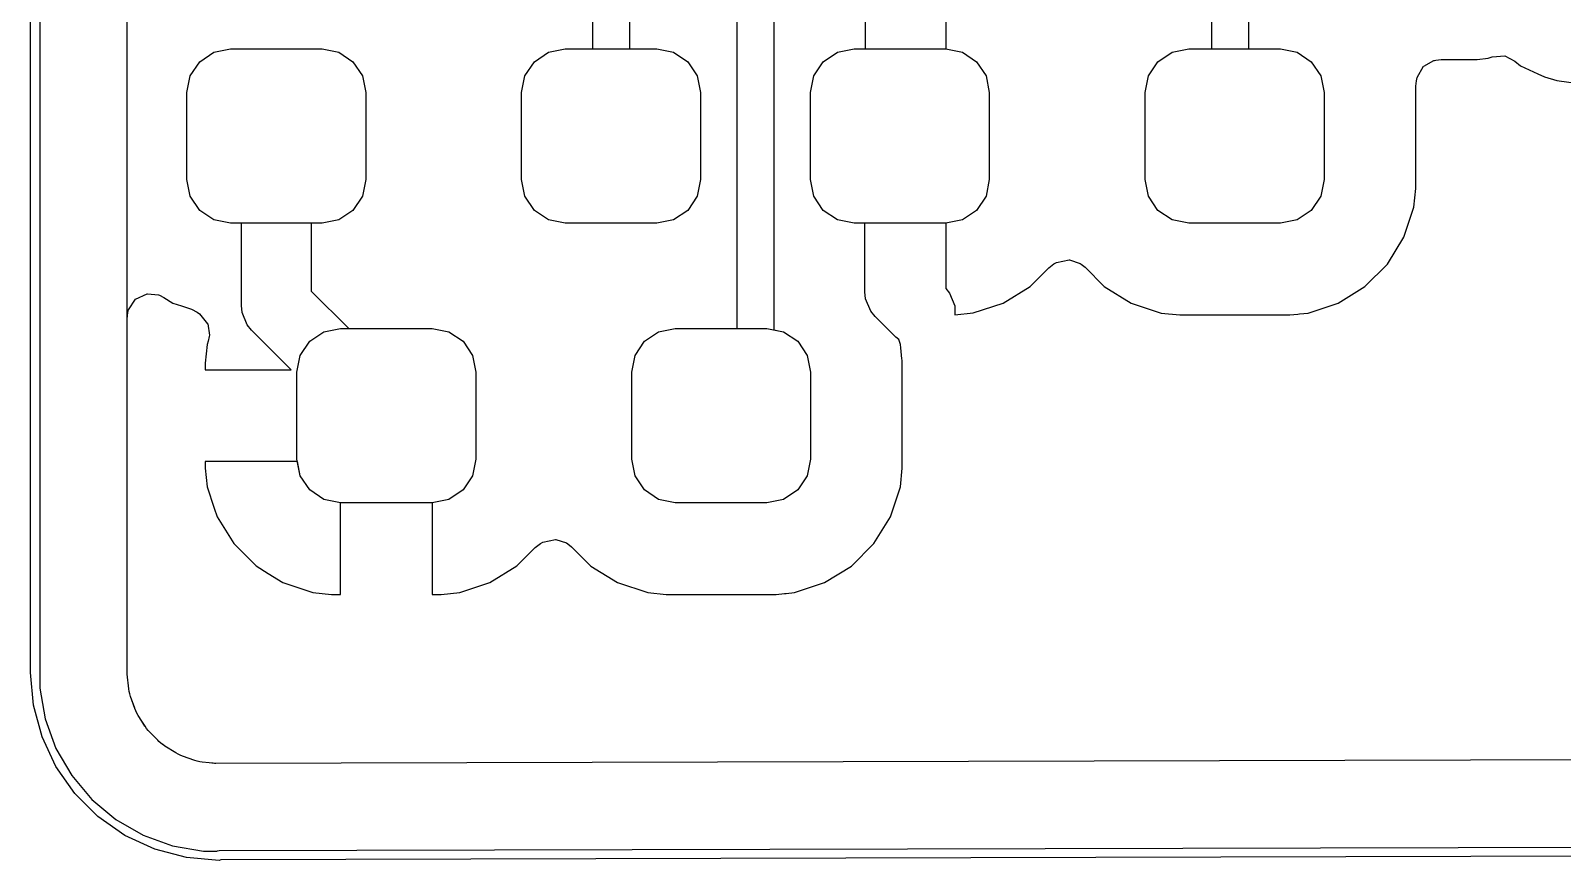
# Model space of a CAD drawing. Header units: millimetres. Extents: x 87.1 to 142.6, y -85.7 to -60.8.
# Drawn here: x 87.15 to 95.5, y -85.74 to -81.21 of the extents above; entities that cross this region are included whole.
import ezdxf

# ---------------------------------------------------------------- set-up
doc = ezdxf.new("R2010")
doc.units = ezdxf.units.MM
for name, color, linetype, true_color in [('B.Cu', 153, 'CONTINUOUS', 0x4d7fc4), ('Edge.Cuts', 254, 'CONTINUOUS', 0xd0d2cd), ('F.Cu', 13, 'CONTINUOUS', 0xc83434), ('F.Mask', 201, 'CONTINUOUS', 0xd864ff), ('F.Paste', 253, 'CONTINUOUS', 0xb4a09a)]:
    doc.layers.add(name, color=color, linetype=linetype, true_color=true_color)

msp = doc.modelspace()

# ---------------------------------------------------------------- linework, layer by layer
at = {"layer": 'B.Cu', "linetype": 'CONTINUOUS'}
for p, q in [((87.6733, -83.002507), (87.6733, -79.02257)), ((87.6733, -84.701728), (87.6733, -83.002507)), ((87.673494, -84.708669), (87.6733, -84.701728)), ((87.673887, -84.715643), (87.673494, -84.708669)), ((87.674468, -84.722534), (87.673887, -84.715643)), ((87.683513, -84.802687), (87.674468, -84.722534)), ((87.685848, -84.816402), (87.683513, -84.802687)), ((87.68894, -84.829925), (87.685848, -84.816402)), ((87.692796, -84.843286), (87.68894, -84.829925)), ((87.715179, -84.907139), (87.692796, -84.843286)), ((87.71518, -84.907142), (87.715179, -84.907139)), ((87.715978, -84.909419), (87.71518, -84.907141)), ((87.71518, -84.907141), (87.71518, -84.907142)), ((87.721326, -84.922313), (87.715978, -84.909419)), ((87.727352, -84.934803), (87.721326, -84.922313)), ((87.734092, -84.946974), (87.727352, -84.934803)), ((87.750292, -84.972704), (87.734092, -84.946974)), ((87.771443, -85.006298), (87.750292, -84.972704)), ((87.779507, -85.01764), (87.771443, -85.006298)), ((87.788176, -85.028485), (87.779507, -85.01764)), ((87.797463, -85.038852), (87.788176, -85.028485)), ((87.81202, -85.053372), (87.797463, -85.038852)), ((87.841381, -85.082658), (87.81202, -85.053372)), ((87.847096, -85.088358), (87.841381, -85.082658)), ((87.85749, -85.097621), (87.847096, -85.088358)), ((87.865444, -85.103946), (87.85749, -85.097621)), ((87.868338, -85.106247), (87.865444, -85.103946)), ((87.879711, -85.11429), (87.868338, -85.106247)), ((87.939133, -85.15149), (87.879711, -85.11429)), ((87.951334, -85.158206), (87.939133, -85.15149)), ((87.963833, -85.164197), (87.951334, -85.158206)), ((87.976713, -85.169502), (87.963833, -85.164197)), ((88.042919, -85.192518), (87.976713, -85.169502)), ((99.854585, -85.178527), (88.157116, -85.208632)), ((88.056305, -85.196344), (88.042919, -85.192518)), ((88.06983, -85.1994), (88.056305, -85.196344)), ((88.083567, -85.201702), (88.06983, -85.1994)), ((88.12167, -85.205903), (88.083567, -85.201702)), ((88.121672, -85.205903), (88.12167, -85.205903)), ((88.136259, -85.207511), (88.121672, -85.205903)), ((88.143184, -85.208079), (88.136259, -85.207511)), ((88.150135, -85.208453), (88.143184, -85.208079)), ((88.157116, -85.208632), (88.150135, -85.208453))]:
    msp.add_line(p, q, dxfattribs=at)
at = {"layer": 'Edge.Cuts', "linetype": 'CONTINUOUS'}
for p, q in [((87.1478, -84.712184), (87.1478, -61.799331)), ((87.1978, -61.799331), (87.1978, -84.712184)), ((87.163423, -84.890462), (87.1478, -84.712184)), ((87.1978, -84.712184), (87.197813, -84.797625)), ((87.197813, -84.797625), (87.227534, -84.965902)), ((87.209816, -85.063305), (87.163423, -84.890462)), ((87.227534, -84.965902), (87.286071, -85.126445)), ((87.285564, -85.225445), (87.209816, -85.063305)), ((87.286071, -85.126445), (87.371639, -85.274359)), ((87.388359, -85.371939), (87.285564, -85.225445)), ((87.371639, -85.274359), (87.481629, -85.405136)), ((87.515066, -85.498321), (87.388359, -85.371939)), ((87.481629, -85.405136), (87.612689, -85.51479)), ((87.661824, -85.600738), (87.515066, -85.498321)), ((87.612689, -85.51479), (87.760823, -85.599977)), ((87.824158, -85.676069), (87.661824, -85.600738)), ((87.760823, -85.599977), (87.921516, -85.6581)), ((88.17531, -85.684087), (135.026654, -85.563513)), ((87.997121, -85.722017), (87.824158, -85.676069)), ((87.921516, -85.6581), (88.089869, -85.687388)), ((88.089869, -85.687388), (88.164561, -85.687207)), ((88.164561, -85.687207), (88.165748, -85.686015)), ((88.165748, -85.686015), (88.17531, -85.684087)), ((135.026782, -85.613513), (88.184953, -85.734062)), ((88.175438, -85.737181), (87.997121, -85.722017)), ((88.184953, -85.734062), (88.175438, -85.737181))]:
    msp.add_line(p, q, dxfattribs=at)
at = {"layer": 'F.Cu', "linetype": 'CONTINUOUS'}
for p, q in [((91, -82.837), (91, -78.5)), ((91.2, -78.6), (91.2, -82.844459)), ((90.2125, -81.313), (90.2125, -79.225121)), ((90.4125, -79.1837), (90.4125, -81.313)), ((93.7876, -79.5588), (93.7876, -81.313)), ((93.5876, -81.313), (93.5876, -79.600221)), ((91.7005, -81.313), (91.7005, -79.942329)), ((92.1375, -80.813), (92.1375, -81.313)), ((88.069562, -81.382562), (88.146613, -81.331079)), ((88.146613, -81.331079), (88.2375, -81.313)), ((88.2375, -81.313), (88.7375, -81.313)), ((88.7375, -81.313), (88.828387, -81.331079)), ((88.828387, -81.331079), (88.905438, -81.382562)), ((89.894562, -81.382562), (89.971613, -81.331079)), ((89.971613, -81.331079), (90.0625, -81.313)), ((90.0625, -81.313), (90.2125, -81.313)), ((90.4125, -81.313), (90.5625, -81.313)), ((90.5625, -81.313), (90.653387, -81.331079)), ((90.653387, -81.331079), (90.730438, -81.382562)), ((91.469562, -81.382562), (91.546613, -81.331079)), ((91.546613, -81.331079), (91.6375, -81.313)), ((91.6375, -81.313), (91.7005, -81.313)), ((92.1375, -81.313), (92.228387, -81.331079)), ((92.228387, -81.331079), (92.305438, -81.382562)), ((93.294562, -81.382562), (93.371613, -81.331079)), ((93.371613, -81.331079), (93.4625, -81.313)), ((93.4625, -81.313), (93.5876, -81.313)), ((93.7876, -81.313), (93.9625, -81.313)), ((93.9625, -81.313), (94.053387, -81.331079)), ((94.053387, -81.331079), (94.130438, -81.382562)), ((88.018079, -81.459613), (88.069562, -81.382562)), ((88.905438, -81.382562), (88.956921, -81.459613)), ((89.843079, -81.459613), (89.894562, -81.382562)), ((90.730438, -81.382562), (90.781921, -81.459613)), ((91.418079, -81.459613), (91.469562, -81.382562)), ((92.305438, -81.382562), (92.356921, -81.459613)), ((93.243079, -81.459613), (93.294562, -81.382562)), ((94.130438, -81.382562), (94.181921, -81.459613)), ((94.708253, -81.468269), (94.742983, -81.407646)), ((94.742983, -81.407646), (94.743324, -81.40732)), ((94.743324, -81.40732), (94.799513, -81.376559)), ((94.799513, -81.376559), (94.800459, -81.376328)), ((94.800459, -81.376328), (94.801972, -81.375958)), ((94.801972, -81.375958), (94.809815, -81.374042)), ((94.809815, -81.374042), (94.839245, -81.370499)), ((94.839245, -81.370499), (95.035471, -81.370499)), ((95.035471, -81.370499), (95.035472, -81.370499)), ((95.035472, -81.370499), (95.095083, -81.364091)), ((95.095083, -81.364091), (95.116202, -81.356213)), ((95.116202, -81.356213), (95.185892, -81.35123)), ((95.185892, -81.35123), (95.240737, -81.378682)), ((95.240737, -81.378682), (95.271764, -81.405567)), ((95.271764, -81.405567), (95.271768, -81.405569)), ((95.271768, -81.405569), (95.366636, -81.448895)), ((88, -81.5505), (88.018079, -81.459613)), ((88.956921, -81.459613), (88.975, -81.5505)), ((89.825, -81.5505), (89.843079, -81.459613)), ((90.781921, -81.459613), (90.8, -81.5505)), ((91.4, -81.5505), (91.418079, -81.459613)), ((92.356921, -81.459613), (92.375, -81.5505)), ((93.225, -81.5505), (93.243079, -81.459613)), ((94.181921, -81.459613), (94.2, -81.5505)), ((94.700499, -81.515321), (94.703897, -81.486492)), ((94.703897, -81.486492), (94.706032, -81.477562)), ((94.706032, -81.477562), (94.708253, -81.468269)), ((95.366636, -81.448895), (95.402641, -81.465338)), ((95.402641, -81.465338), (95.46968, -81.485023)), ((95.46968, -81.485023), (95.469684, -81.485024)), ((95.469684, -81.485024), (95.6121, -81.5055)), ((88, -82.0255), (88, -81.5505)), ((88.975, -81.5505), (88.975, -82.0255)), ((89.825, -82.0255), (89.825, -81.5505)), ((90.8, -81.5505), (90.8, -82.0255)), ((91.4, -82.0255), (91.4, -81.5505)), ((92.375, -81.5505), (92.375, -82.0255)), ((93.225, -82.0255), (93.225, -81.5505)), ((94.2, -81.5505), (94.2, -82.0255)), ((94.7005, -82.074677), (94.700499, -81.515321)), ((88.018079, -82.116387), (88, -82.0255)), ((88.975, -82.0255), (88.956921, -82.116387)), ((89.843079, -82.116387), (89.825, -82.0255)), ((90.8, -82.0255), (90.781921, -82.116387)), ((91.418079, -82.116387), (91.4, -82.0255)), ((92.375, -82.0255), (92.356921, -82.116387)), ((93.243079, -82.116387), (93.225, -82.0255)), ((94.2, -82.0255), (94.181921, -82.116387)), ((94.690174, -82.175753), (94.7005, -82.074677)), ((88.069562, -82.193438), (88.018079, -82.116387)), ((88.956921, -82.116387), (88.905438, -82.193438)), ((89.894562, -82.193438), (89.843079, -82.116387)), ((90.781921, -82.116387), (90.730438, -82.193438)), ((91.469562, -82.193438), (91.418079, -82.116387)), ((92.356921, -82.116387), (92.305438, -82.193438)), ((93.294562, -82.193438), (93.243079, -82.116387)), ((94.181921, -82.116387), (94.130438, -82.193438)), ((94.635908, -82.339516), (94.690174, -82.175753)), ((88.146613, -82.244921), (88.069562, -82.193438)), ((88.2375, -82.263), (88.146613, -82.244921)), ((88.297, -82.263), (88.2375, -82.263)), ((88.297, -82.712), (88.297, -82.263)), ((88.7375, -82.263), (88.678, -82.263)), ((88.678, -82.263), (88.678, -82.633092)), ((88.828387, -82.244921), (88.7375, -82.263)), ((88.905438, -82.193438), (88.828387, -82.244921)), ((89.971613, -82.244921), (89.894562, -82.193438)), ((90.0625, -82.263), (89.971613, -82.244921)), ((90.5625, -82.263), (90.0625, -82.263)), ((90.653387, -82.244921), (90.5625, -82.263)), ((90.730438, -82.193438), (90.653387, -82.244921)), ((91.546613, -82.244921), (91.469562, -82.193438)), ((91.6375, -82.263), (91.546613, -82.244921)), ((91.697, -82.263), (91.6375, -82.263)), ((91.697, -82.6375), (91.697, -82.263)), ((92.228387, -82.244921), (92.1375, -82.263)), ((92.1375, -82.263), (92.1375, -82.618702)), ((92.305438, -82.193438), (92.228387, -82.244921)), ((93.371613, -82.244921), (93.294562, -82.193438)), ((93.4625, -82.263), (93.371613, -82.244921)), ((93.9625, -82.263), (93.4625, -82.263)), ((94.053387, -82.244921), (93.9625, -82.263)), ((94.130438, -82.193438), (94.053387, -82.244921)), ((94.54534, -82.48635), (94.635908, -82.339516)), ((92.598033, -82.607948), (92.699362, -82.506618)), ((92.699362, -82.506618), (92.727609, -82.485473)), ((92.727609, -82.485473), (92.741333, -82.477979)), ((92.741333, -82.477979), (92.809591, -82.463128)), ((92.809591, -82.463128), (92.811401, -82.463257)), ((92.811401, -82.463257), (92.869601, -82.482625)), ((92.869601, -82.482625), (92.876114, -82.486811)), ((92.876114, -82.486811), (92.896754, -82.503444)), ((92.896754, -82.503444), (93.00165, -82.60834)), ((94.42335, -82.60834), (94.54534, -82.48635)), ((87.682233, -82.735757), (87.720006, -82.67698)), ((87.720006, -82.67698), (87.783558, -82.647955)), ((87.783558, -82.647955), (87.784233, -82.647858)), ((87.784233, -82.647858), (87.844137, -82.654023)), ((87.844137, -82.654023), (87.85042, -82.656301)), ((87.85042, -82.656301), (87.873251, -82.667337)), ((87.873251, -82.667337), (87.923678, -82.698441)), ((88.678, -82.633092), (88.881908, -82.837)), ((91.70066, -82.674665), (91.697, -82.6375)), ((91.729105, -82.743336), (91.70066, -82.674665)), ((92.1375, -82.618702), (92.158395, -82.644164)), ((92.158395, -82.644164), (92.18684, -82.712835)), ((92.451311, -82.698448), (92.598033, -82.607948)), ((93.00165, -82.60834), (93.148484, -82.698908)), ((94.276516, -82.698908), (94.42335, -82.60834)), ((87.6733, -82.784009), (87.678322, -82.749076)), ((87.678322, -82.749076), (87.682233, -82.735757)), ((87.923678, -82.698441), (87.923693, -82.69845)), ((87.923693, -82.69845), (87.923699, -82.698453)), ((87.923699, -82.698453), (87.971091, -82.714157)), ((87.971091, -82.714157), (88.024671, -82.731912)), ((88.024671, -82.731912), (88.056253, -82.747668)), ((88.056253, -82.747668), (88.069105, -82.756566)), ((88.069105, -82.756566), (88.113018, -82.810911)), ((88.30066, -82.749165), (88.297, -82.712)), ((88.329105, -82.817836), (88.30066, -82.749165)), ((91.752796, -82.772204), (91.729105, -82.743336)), ((92.18684, -82.712835), (92.18684, -82.762978)), ((92.18684, -82.762978), (92.287652, -82.75268)), ((92.287652, -82.75268), (92.4513, -82.698453)), ((92.4513, -82.698453), (92.451311, -82.698448)), ((93.148484, -82.698908), (93.312247, -82.753174)), ((93.312247, -82.753174), (93.413323, -82.7635)), ((93.413323, -82.7635), (94.011676, -82.763499)), ((94.011676, -82.763499), (94.011684, -82.763498)), ((94.011684, -82.763498), (94.011687, -82.763498)), ((94.011687, -82.763498), (94.011695, -82.763497)), ((94.011695, -82.763497), (94.011985, -82.763479)), ((94.011985, -82.763479), (94.013001, -82.763363)), ((94.013001, -82.763363), (94.057342, -82.758833)), ((94.057342, -82.758833), (94.067031, -82.757844)), ((94.067031, -82.757843), (94.112753, -82.753174)), ((94.067031, -82.757844), (94.067031, -82.757843)), ((94.112753, -82.753174), (94.276516, -82.698908)), ((87.6733, -83.598663), (87.6733, -82.784009)), ((88.113018, -82.810911), (88.113022, -82.810921)), ((88.113022, -82.810921), (88.113717, -82.812593)), ((88.113717, -82.812593), (88.122523, -82.873271)), ((88.352796, -82.846704), (88.329105, -82.817836)), ((88.568092, -83.062), (88.352796, -82.846704)), ((88.881908, -82.837), (89.3375, -82.837)), ((89.3375, -82.837), (89.428387, -82.855079)), ((90.571613, -82.855079), (90.6625, -82.837)), ((90.6625, -82.837), (91, -82.837)), ((91.2, -82.844459), (91.253387, -82.855079)), ((91.865296, -82.884704), (91.752796, -82.772204)), ((88.110319, -82.924345), (88.1, -83.025339)), ((88.11032, -82.92434), (88.110319, -82.924345)), ((88.116106, -82.906878), (88.11032, -82.92434)), ((88.121707, -82.880962), (88.116106, -82.906878)), ((88.122523, -82.873271), (88.121707, -82.880962)), ((89.428387, -82.855079), (89.505438, -82.906562)), ((89.505438, -82.906562), (89.556921, -82.983613)), ((90.443079, -82.983613), (90.494562, -82.906562)), ((90.494562, -82.906562), (90.571613, -82.855079)), ((91.253387, -82.855079), (91.330438, -82.906562)), ((91.330438, -82.906562), (91.381921, -82.983613)), ((91.881468, -82.897976), (91.865296, -82.884704)), ((91.890174, -82.924247), (91.881468, -82.897976)), ((91.892111, -82.943209), (91.890174, -82.924247)), ((89.556921, -82.983613), (89.575, -83.0745)), ((90.425, -83.0745), (90.443079, -82.983613)), ((91.381921, -82.983613), (91.4, -83.0745)), ((91.892111, -82.94321), (91.892111, -82.943209)), ((91.898169, -83.002509), (91.892111, -82.94321)), ((91.898959, -83.010239), (91.898169, -83.002509)), ((91.900405, -83.024398), (91.898959, -83.010239)), ((88.1, -83.025339), (88.1, -83.025345)), ((88.1, -83.025345), (88.1, -83.062)), ((88.1, -83.062), (88.568092, -83.062)), ((89.575, -83.0745), (89.575, -83.5495)), ((90.425, -83.5495), (90.425, -83.0745)), ((91.4, -83.0745), (91.4, -83.5495)), ((91.900405, -83.024404), (91.900405, -83.024398)), ((91.900499, -83.025324), (91.900405, -83.024404)), ((91.9005, -83.598677), (91.900499, -83.025324)), ((87.6733, -84.701728), (87.6733, -83.598663)), ((88.602486, -83.562), (88.100001, -83.562)), ((88.100001, -83.562), (88.100001, -83.598663)), ((88.100001, -83.598663), (88.110319, -83.699653)), ((88.618079, -83.640387), (88.602486, -83.562)), ((89.575, -83.5495), (89.556921, -83.640387)), ((90.443079, -83.640387), (90.425, -83.5495)), ((91.4, -83.5495), (91.381921, -83.640387)), ((91.890174, -83.699753), (91.9005, -83.598677)), ((88.669562, -83.717438), (88.618079, -83.640387)), ((89.556921, -83.640387), (89.505438, -83.717438)), ((90.494562, -83.717438), (90.443079, -83.640387)), ((91.381921, -83.640387), (91.330438, -83.717438)), ((88.110319, -83.699653), (88.149076, -83.816613)), ((88.746613, -83.768921), (88.669562, -83.717438)), ((89.505438, -83.717438), (89.428387, -83.768921)), ((90.571613, -83.768921), (90.494562, -83.717438)), ((91.330438, -83.717438), (91.253387, -83.768921)), ((91.835908, -83.863516), (91.890174, -83.699753)), ((88.149076, -83.816613), (88.164546, -83.8633)), ((88.8375, -83.787), (88.746613, -83.768921)), ((88.8375, -84.286998), (88.8375, -83.787)), ((89.428387, -83.768921), (89.3375, -83.787)), ((89.3375, -83.787), (89.3375, -84.286999)), ((90.6625, -83.787), (90.571613, -83.768921)), ((91.1625, -83.787), (90.6625, -83.787)), ((91.253387, -83.768921), (91.1625, -83.787)), ((88.164546, -83.8633), (88.164551, -83.863311)), ((88.164551, -83.863311), (88.164679, -83.863518)), ((88.164679, -83.863518), (88.255041, -84.010018)), ((91.74534, -84.01035), (91.835908, -83.863516)), ((88.255041, -84.010018), (88.255048, -84.010028)), ((88.255048, -84.010028), (88.255052, -84.010034)), ((88.255052, -84.010034), (88.255055, -84.010038)), ((88.255055, -84.010038), (88.255057, -84.01004)), ((88.255057, -84.01004), (88.255059, -84.010043)), ((88.255059, -84.010043), (88.376955, -84.131939)), ((89.899362, -84.030618), (89.927609, -84.009473)), ((89.927609, -84.009473), (89.941333, -84.001979)), ((89.941333, -84.001979), (90.009591, -83.987128)), ((90.009591, -83.987128), (90.011401, -83.987257)), ((90.011401, -83.987257), (90.069601, -84.006625)), ((90.069601, -84.006625), (90.076114, -84.010811)), ((90.076114, -84.010811), (90.096754, -84.027444)), ((91.62335, -84.13234), (91.74534, -84.01035)), ((89.798033, -84.131948), (89.899362, -84.030618)), ((90.096754, -84.027444), (90.20165, -84.13234)), ((88.376955, -84.131939), (88.376958, -84.131941)), ((88.376958, -84.131941), (88.376961, -84.131944)), ((88.376961, -84.131944), (88.376965, -84.131947)), ((88.376965, -84.131947), (88.376973, -84.131952)), ((88.376973, -84.131952), (88.37698, -84.131957)), ((88.37698, -84.131957), (88.442349, -84.172277)), ((88.442349, -84.172277), (88.523688, -84.222448)), ((89.651311, -84.222448), (89.798033, -84.131948)), ((90.20165, -84.13234), (90.348484, -84.222908)), ((91.476516, -84.222908), (91.62335, -84.13234)), ((88.523688, -84.222448), (88.523699, -84.222453)), ((88.523699, -84.222453), (88.687347, -84.27668)), ((89.487652, -84.27668), (89.6513, -84.222453)), ((89.6513, -84.222453), (89.651311, -84.222448)), ((90.348484, -84.222908), (90.512247, -84.277174)), ((91.312753, -84.277174), (91.476516, -84.222908)), ((88.687347, -84.27668), (88.788351, -84.286999)), ((88.788351, -84.286999), (88.837499, -84.286998)), ((88.837499, -84.286998), (88.8375, -84.286998)), ((89.3375, -84.286999), (89.386628, -84.286999)), ((89.386628, -84.286999), (89.38664, -84.286999)), ((89.38664, -84.286999), (89.386654, -84.286998)), ((89.386654, -84.286998), (89.487652, -84.27668)), ((90.512247, -84.277174), (90.613323, -84.2875)), ((90.613323, -84.2875), (91.211676, -84.287499)), ((91.211676, -84.287499), (91.211684, -84.287498)), ((91.211684, -84.287498), (91.211687, -84.287498)), ((91.211687, -84.287498), (91.211695, -84.287497)), ((91.211695, -84.287497), (91.211985, -84.287479)), ((91.211985, -84.287479), (91.213001, -84.287363)), ((91.213001, -84.287363), (91.257342, -84.282833)), ((91.257342, -84.282833), (91.267031, -84.281844)), ((91.267031, -84.281843), (91.312753, -84.277174)), ((91.267031, -84.281844), (91.267031, -84.281843)), ((87.673494, -84.708669), (87.6733, -84.701728)), ((87.673887, -84.715643), (87.673494, -84.708669)), ((87.674468, -84.722534), (87.673887, -84.715643)), ((87.683513, -84.802687), (87.674468, -84.722534)), ((87.68585, -84.816411), (87.683513, -84.802687)), ((87.688938, -84.829916), (87.68585, -84.816411)), ((87.692796, -84.843286), (87.688938, -84.829916)), ((87.715992, -84.909459), (87.692796, -84.843286)), ((87.721327, -84.922314), (87.715992, -84.909459)), ((87.727351, -84.9348), (87.721327, -84.922314)), ((87.734092, -84.946974), (87.727351, -84.9348)), ((87.753304, -84.977488), (87.734092, -84.946974)), ((87.77068, -85.005086), (87.753304, -84.977488)), ((87.771443, -85.006298), (87.77068, -85.005086)), ((87.779507, -85.01764), (87.771443, -85.006298)), ((87.788176, -85.028485), (87.779507, -85.01764)), ((87.797463, -85.038852), (87.788176, -85.028485)), ((87.812017, -85.053369), (87.797463, -85.038852)), ((87.841377, -85.082654), (87.812017, -85.053369)), ((87.847096, -85.088358), (87.841377, -85.082654)), ((87.85749, -85.097621), (87.847096, -85.088358)), ((87.866282, -85.104612), (87.85749, -85.097621)), ((87.868338, -85.106247), (87.866282, -85.104612)), ((87.879711, -85.11429), (87.868338, -85.106247)), ((87.939133, -85.15149), (87.879711, -85.11429)), ((87.951334, -85.158206), (87.939133, -85.15149)), ((87.963833, -85.164197), (87.951334, -85.158206)), ((87.976713, -85.169502), (87.963833, -85.164197)), ((88.042919, -85.192518), (87.976713, -85.169502)), ((99.85382, -85.178528), (88.157116, -85.208632)), ((88.056305, -85.196344), (88.042919, -85.192518)), ((88.06983, -85.1994), (88.056305, -85.196344)), ((88.083567, -85.201702), (88.06983, -85.1994)), ((88.12167, -85.205903), (88.083567, -85.201702)), ((88.121672, -85.205903), (88.12167, -85.205903)), ((88.136259, -85.207511), (88.121672, -85.205903)), ((88.143184, -85.208079), (88.136259, -85.207511)), ((88.150135, -85.208453), (88.143184, -85.208079)), ((88.157116, -85.208632), (88.150135, -85.208453))]:
    msp.add_line(p, q, dxfattribs=at)
at = {"layer": 'F.Mask', "linetype": 'CONTINUOUS'}
for p, q in [((88.069562, -81.382562), (88.146613, -81.331079)), ((88.146613, -81.331079), (88.2375, -81.313)), ((88.2375, -81.313), (88.7375, -81.313)), ((88.7375, -81.313), (88.828387, -81.331079)), ((88.828387, -81.331079), (88.905438, -81.382562)), ((89.894562, -81.382562), (89.971613, -81.331079)), ((89.971613, -81.331079), (90.0625, -81.313)), ((90.0625, -81.313), (90.5625, -81.313)), ((90.5625, -81.313), (90.653387, -81.331079)), ((90.653387, -81.331079), (90.730438, -81.382562)), ((91.469562, -81.382562), (91.546613, -81.331079)), ((91.546613, -81.331079), (91.6375, -81.313)), ((91.6375, -81.313), (92.1375, -81.313)), ((92.1375, -81.313), (92.228387, -81.331079)), ((92.228387, -81.331079), (92.305438, -81.382562)), ((93.294562, -81.382562), (93.371613, -81.331079)), ((93.371613, -81.331079), (93.4625, -81.313)), ((93.4625, -81.313), (93.9625, -81.313)), ((93.9625, -81.313), (94.053387, -81.331079)), ((94.053387, -81.331079), (94.130438, -81.382562)), ((88.018079, -81.459613), (88.069562, -81.382562)), ((88.905438, -81.382562), (88.956921, -81.459613)), ((89.843079, -81.459613), (89.894562, -81.382562)), ((90.730438, -81.382562), (90.781921, -81.459613)), ((91.418079, -81.459613), (91.469562, -81.382562)), ((92.305438, -81.382562), (92.356921, -81.459613)), ((93.243079, -81.459613), (93.294562, -81.382562)), ((94.130438, -81.382562), (94.181921, -81.459613)), ((88, -81.5505), (88.018079, -81.459613)), ((88.956921, -81.459613), (88.975, -81.5505)), ((89.825, -81.5505), (89.843079, -81.459613)), ((90.781921, -81.459613), (90.8, -81.5505)), ((91.4, -81.5505), (91.418079, -81.459613)), ((92.356921, -81.459613), (92.375, -81.5505)), ((93.225, -81.5505), (93.243079, -81.459613)), ((94.181921, -81.459613), (94.2, -81.5505)), ((88, -82.0255), (88, -81.5505)), ((88.975, -81.5505), (88.975, -82.0255)), ((89.825, -82.0255), (89.825, -81.5505)), ((90.8, -81.5505), (90.8, -82.0255)), ((91.4, -82.0255), (91.4, -81.5505)), ((92.375, -81.5505), (92.375, -82.0255)), ((93.225, -82.0255), (93.225, -81.5505)), ((94.2, -81.5505), (94.2, -82.0255)), ((88.018079, -82.116387), (88, -82.0255)), ((88.975, -82.0255), (88.956921, -82.116387)), ((89.843079, -82.116387), (89.825, -82.0255)), ((90.8, -82.0255), (90.781921, -82.116387)), ((91.418079, -82.116387), (91.4, -82.0255)), ((92.375, -82.0255), (92.356921, -82.116387)), ((93.243079, -82.116387), (93.225, -82.0255)), ((94.2, -82.0255), (94.181921, -82.116387)), ((88.069562, -82.193438), (88.018079, -82.116387)), ((88.956921, -82.116387), (88.905438, -82.193438)), ((89.894562, -82.193438), (89.843079, -82.116387)), ((90.781921, -82.116387), (90.730438, -82.193438)), ((91.469562, -82.193438), (91.418079, -82.116387)), ((92.356921, -82.116387), (92.305438, -82.193438)), ((93.294562, -82.193438), (93.243079, -82.116387)), ((94.181921, -82.116387), (94.130438, -82.193438)), ((88.146613, -82.244921), (88.069562, -82.193438)), ((88.2375, -82.263), (88.146613, -82.244921)), ((88.7375, -82.263), (88.2375, -82.263)), ((88.828387, -82.244921), (88.7375, -82.263)), ((88.905438, -82.193438), (88.828387, -82.244921)), ((89.971613, -82.244921), (89.894562, -82.193438)), ((90.0625, -82.263), (89.971613, -82.244921)), ((90.5625, -82.263), (90.0625, -82.263)), ((90.653387, -82.244921), (90.5625, -82.263)), ((90.730438, -82.193438), (90.653387, -82.244921)), ((91.546613, -82.244921), (91.469562, -82.193438)), ((91.6375, -82.263), (91.546613, -82.244921)), ((92.1375, -82.263), (91.6375, -82.263)), ((92.228387, -82.244921), (92.1375, -82.263)), ((92.305438, -82.193438), (92.228387, -82.244921)), ((93.371613, -82.244921), (93.294562, -82.193438)), ((93.4625, -82.263), (93.371613, -82.244921)), ((93.9625, -82.263), (93.4625, -82.263)), ((94.053387, -82.244921), (93.9625, -82.263)), ((94.130438, -82.193438), (94.053387, -82.244921)), ((88.746613, -82.855079), (88.8375, -82.837)), ((88.8375, -82.837), (89.3375, -82.837)), ((89.3375, -82.837), (89.428387, -82.855079)), ((90.571613, -82.855079), (90.6625, -82.837)), ((90.6625, -82.837), (91.1625, -82.837)), ((91.1625, -82.837), (91.253387, -82.855079)), ((88.618079, -82.983613), (88.669562, -82.906562)), ((88.669562, -82.906562), (88.746613, -82.855079)), ((89.428387, -82.855079), (89.505438, -82.906562)), ((89.505438, -82.906562), (89.556921, -82.983613)), ((90.443079, -82.983613), (90.494562, -82.906562)), ((90.494562, -82.906562), (90.571613, -82.855079)), ((91.253387, -82.855079), (91.330438, -82.906562)), ((91.330438, -82.906562), (91.381921, -82.983613)), ((88.6, -83.0745), (88.618079, -82.983613)), ((89.556921, -82.983613), (89.575, -83.0745)), ((90.425, -83.0745), (90.443079, -82.983613)), ((91.381921, -82.983613), (91.4, -83.0745)), ((88.6, -83.5495), (88.6, -83.0745)), ((89.575, -83.0745), (89.575, -83.5495)), ((90.425, -83.5495), (90.425, -83.0745)), ((91.4, -83.0745), (91.4, -83.5495)), ((88.618079, -83.640387), (88.6, -83.5495)), ((89.575, -83.5495), (89.556921, -83.640387)), ((90.443079, -83.640387), (90.425, -83.5495)), ((91.4, -83.5495), (91.381921, -83.640387)), ((88.669562, -83.717438), (88.618079, -83.640387)), ((89.556921, -83.640387), (89.505438, -83.717438)), ((90.494562, -83.717438), (90.443079, -83.640387)), ((91.381921, -83.640387), (91.330438, -83.717438)), ((88.746613, -83.768921), (88.669562, -83.717438)), ((89.505438, -83.717438), (89.428387, -83.768921)), ((90.571613, -83.768921), (90.494562, -83.717438)), ((91.330438, -83.717438), (91.253387, -83.768921)), ((88.8375, -83.787), (88.746613, -83.768921)), ((89.3375, -83.787), (88.8375, -83.787)), ((89.428387, -83.768921), (89.3375, -83.787)), ((90.6625, -83.787), (90.571613, -83.768921)), ((91.1625, -83.787), (90.6625, -83.787)), ((91.253387, -83.768921), (91.1625, -83.787))]:
    msp.add_line(p, q, dxfattribs=at)
at = {"layer": 'F.Paste', "linetype": 'CONTINUOUS'}
for p, q in [((88.069562, -81.382562), (88.146613, -81.331079)), ((88.146613, -81.331079), (88.2375, -81.313)), ((88.2375, -81.313), (88.7375, -81.313)), ((88.7375, -81.313), (88.828387, -81.331079)), ((88.828387, -81.331079), (88.905438, -81.382562)), ((89.894562, -81.382562), (89.971613, -81.331079)), ((89.971613, -81.331079), (90.0625, -81.313)), ((90.0625, -81.313), (90.5625, -81.313)), ((90.5625, -81.313), (90.653387, -81.331079)), ((90.653387, -81.331079), (90.730438, -81.382562)), ((91.469562, -81.382562), (91.546613, -81.331079)), ((91.546613, -81.331079), (91.6375, -81.313)), ((91.6375, -81.313), (92.1375, -81.313)), ((92.1375, -81.313), (92.228387, -81.331079)), ((92.228387, -81.331079), (92.305438, -81.382562)), ((93.294562, -81.382562), (93.371613, -81.331079)), ((93.371613, -81.331079), (93.4625, -81.313)), ((93.4625, -81.313), (93.9625, -81.313)), ((93.9625, -81.313), (94.053387, -81.331079)), ((94.053387, -81.331079), (94.130438, -81.382562)), ((88.018079, -81.459613), (88.069562, -81.382562)), ((88.905438, -81.382562), (88.956921, -81.459613)), ((89.843079, -81.459613), (89.894562, -81.382562)), ((90.730438, -81.382562), (90.781921, -81.459613)), ((91.418079, -81.459613), (91.469562, -81.382562)), ((92.305438, -81.382562), (92.356921, -81.459613)), ((93.243079, -81.459613), (93.294562, -81.382562)), ((94.130438, -81.382562), (94.181921, -81.459613)), ((88, -81.5505), (88.018079, -81.459613)), ((88.956921, -81.459613), (88.975, -81.5505)), ((89.825, -81.5505), (89.843079, -81.459613)), ((90.781921, -81.459613), (90.8, -81.5505)), ((91.4, -81.5505), (91.418079, -81.459613)), ((92.356921, -81.459613), (92.375, -81.5505)), ((93.225, -81.5505), (93.243079, -81.459613)), ((94.181921, -81.459613), (94.2, -81.5505)), ((88, -82.0255), (88, -81.5505)), ((88.975, -81.5505), (88.975, -82.0255)), ((89.825, -82.0255), (89.825, -81.5505)), ((90.8, -81.5505), (90.8, -82.0255)), ((91.4, -82.0255), (91.4, -81.5505)), ((92.375, -81.5505), (92.375, -82.0255)), ((93.225, -82.0255), (93.225, -81.5505)), ((94.2, -81.5505), (94.2, -82.0255)), ((88.018079, -82.116387), (88, -82.0255)), ((88.975, -82.0255), (88.956921, -82.116387)), ((89.843079, -82.116387), (89.825, -82.0255)), ((90.8, -82.0255), (90.781921, -82.116387)), ((91.418079, -82.116387), (91.4, -82.0255)), ((92.375, -82.0255), (92.356921, -82.116387)), ((93.243079, -82.116387), (93.225, -82.0255)), ((94.2, -82.0255), (94.181921, -82.116387)), ((88.069562, -82.193438), (88.018079, -82.116387)), ((88.956921, -82.116387), (88.905438, -82.193438)), ((89.894562, -82.193438), (89.843079, -82.116387)), ((90.781921, -82.116387), (90.730438, -82.193438)), ((91.469562, -82.193438), (91.418079, -82.116387)), ((92.356921, -82.116387), (92.305438, -82.193438)), ((93.294562, -82.193438), (93.243079, -82.116387)), ((94.181921, -82.116387), (94.130438, -82.193438)), ((88.146613, -82.244921), (88.069562, -82.193438)), ((88.2375, -82.263), (88.146613, -82.244921)), ((88.7375, -82.263), (88.2375, -82.263)), ((88.828387, -82.244921), (88.7375, -82.263)), ((88.905438, -82.193438), (88.828387, -82.244921)), ((89.971613, -82.244921), (89.894562, -82.193438)), ((90.0625, -82.263), (89.971613, -82.244921)), ((90.5625, -82.263), (90.0625, -82.263)), ((90.653387, -82.244921), (90.5625, -82.263)), ((90.730438, -82.193438), (90.653387, -82.244921)), ((91.546613, -82.244921), (91.469562, -82.193438)), ((91.6375, -82.263), (91.546613, -82.244921)), ((92.1375, -82.263), (91.6375, -82.263)), ((92.228387, -82.244921), (92.1375, -82.263)), ((92.305438, -82.193438), (92.228387, -82.244921)), ((93.371613, -82.244921), (93.294562, -82.193438)), ((93.4625, -82.263), (93.371613, -82.244921)), ((93.9625, -82.263), (93.4625, -82.263)), ((94.053387, -82.244921), (93.9625, -82.263)), ((94.130438, -82.193438), (94.053387, -82.244921)), ((88.746613, -82.855079), (88.8375, -82.837)), ((88.8375, -82.837), (89.3375, -82.837)), ((89.3375, -82.837), (89.428387, -82.855079)), ((90.571613, -82.855079), (90.6625, -82.837)), ((90.6625, -82.837), (91.1625, -82.837)), ((91.1625, -82.837), (91.253387, -82.855079)), ((88.618079, -82.983613), (88.669562, -82.906562)), ((88.669562, -82.906562), (88.746613, -82.855079)), ((89.428387, -82.855079), (89.505438, -82.906562)), ((89.505438, -82.906562), (89.556921, -82.983613)), ((90.443079, -82.983613), (90.494562, -82.906562)), ((90.494562, -82.906562), (90.571613, -82.855079)), ((91.253387, -82.855079), (91.330438, -82.906562)), ((91.330438, -82.906562), (91.381921, -82.983613)), ((88.6, -83.0745), (88.618079, -82.983613)), ((89.556921, -82.983613), (89.575, -83.0745)), ((90.425, -83.0745), (90.443079, -82.983613)), ((91.381921, -82.983613), (91.4, -83.0745)), ((88.6, -83.5495), (88.6, -83.0745)), ((89.575, -83.0745), (89.575, -83.5495)), ((90.425, -83.5495), (90.425, -83.0745)), ((91.4, -83.0745), (91.4, -83.5495)), ((88.618079, -83.640387), (88.6, -83.5495)), ((89.575, -83.5495), (89.556921, -83.640387)), ((90.443079, -83.640387), (90.425, -83.5495)), ((91.4, -83.5495), (91.381921, -83.640387)), ((88.669562, -83.717438), (88.618079, -83.640387)), ((89.556921, -83.640387), (89.505438, -83.717438)), ((90.494562, -83.717438), (90.443079, -83.640387)), ((91.381921, -83.640387), (91.330438, -83.717438)), ((88.746613, -83.768921), (88.669562, -83.717438)), ((89.505438, -83.717438), (89.428387, -83.768921)), ((90.571613, -83.768921), (90.494562, -83.717438)), ((91.330438, -83.717438), (91.253387, -83.768921)), ((88.8375, -83.787), (88.746613, -83.768921)), ((89.3375, -83.787), (88.8375, -83.787)), ((89.428387, -83.768921), (89.3375, -83.787)), ((90.6625, -83.787), (90.571613, -83.768921)), ((91.1625, -83.787), (90.6625, -83.787)), ((91.253387, -83.768921), (91.1625, -83.787))]:
    msp.add_line(p, q, dxfattribs=at)

doc.saveas('drawing.dxf')
